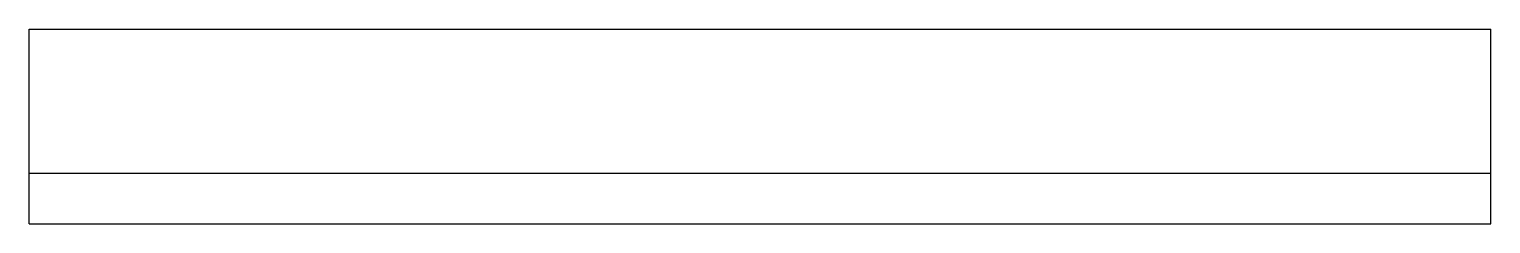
# Model space of a CAD drawing. Header units: millimetres. Extents: x 0 to 1800, y 0 to 240.
import ezdxf

# ---------------------------------------------------------------- set-up
doc = ezdxf.new("R2010")
doc.units = ezdxf.units.MM
doc.layers.add('Furniture_家具立面', color=255, linetype='Continuous')

# ---------------------------------------------------------------- blocks, each defined once
blk = doc.blocks.new('玻璃齐强（封端头）')
at = {"color": 4}
for p, q in [((0, 240), (1800, 240)), ((0, 0), (0, 240)), ((1800, 0), (1800, 240)), ((0, 62.3), (1800, 62.3)), ((0, 0), (1800, 0))]:
    blk.add_line(p, q, dxfattribs=at)

msp = doc.modelspace()

# ---------------------------------------------------------------- block references
at = {"layer": 'Furniture_家具立面'}
msp.add_blockref('玻璃齐强（封端头）', (0, 0), dxfattribs=at)

doc.saveas('drawing.dxf')
